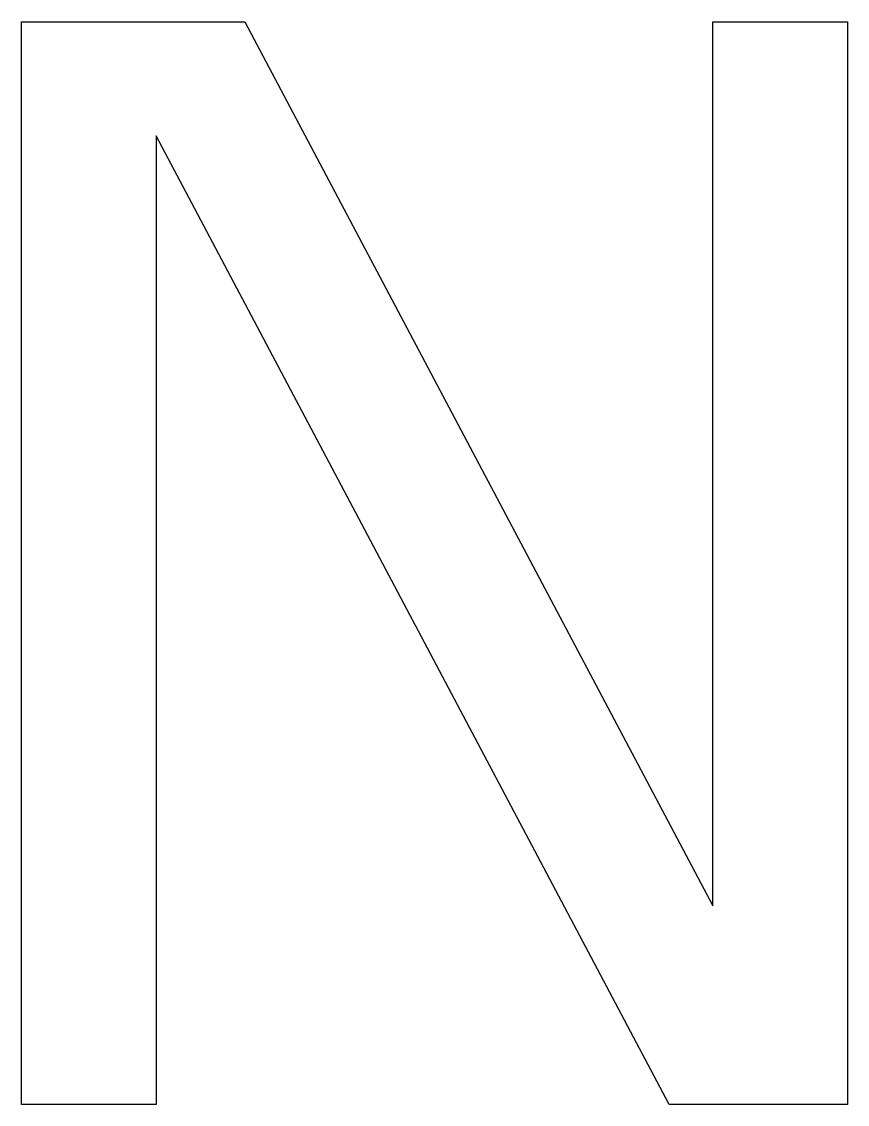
# Model space of a CAD drawing. Header units: metres. Extents: x -70 to 70, y 0 to 184.
import ezdxf

# ---------------------------------------------------------------- set-up
doc = ezdxf.new("R2010")
doc.units = ezdxf.units.M

msp = doc.modelspace()

# ---------------------------------------------------------------- linework, layer by layer
at = {"layer": 'COMPONENT0'}
for p, q in [((-70.07, 0), (-70.07, 183.68)), ((-70.07, 183.68), (-32.2, 183.68)), ((-32.2, 183.68), (47.25, 33.68)), ((47.25, 33.68), (47.25, 183.68)), ((47.25, 183.68), (70.07, 183.68)), ((70.07, 183.68), (70.07, 0)), ((39.85, 0), (-47.25, 164.32)), ((-47.25, 164.32), (-47.25, 0)), ((-47.25, 0), (-70.07, 0)), ((70.07, 0), (39.85, 0))]:
    msp.add_line(p, q, dxfattribs=at)

doc.saveas('drawing.dxf')
